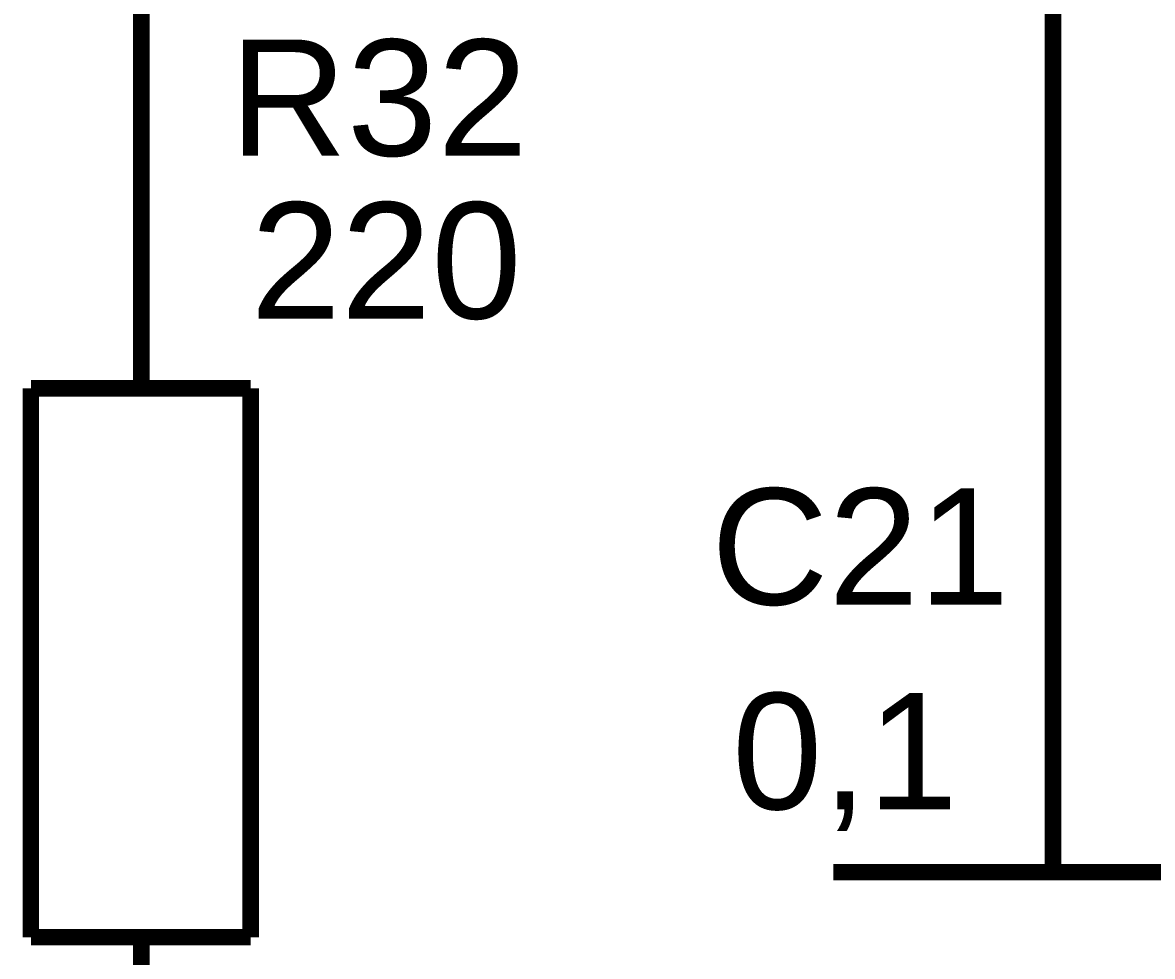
# Model space of a CAD drawing. Header units: millimetres. Extents: x 0 to 594, y 0 to 420.
# Drawn here: x 370.93 to 391.49, y 342.35 to 359.35 of the extents above; entities that cross this region are included whole.
import ezdxf

# ---------------------------------------------------------------- set-up
doc = ezdxf.new("R2010")
doc.units = ezdxf.units.MM
doc.layers.add('Sheet', color=255, linetype='Continuous')
doc.styles.get("Standard").update_dxf_attribs({"font": 'arial.ttf'})

msp = doc.modelspace()

# ---------------------------------------------------------------- linework, layer by layer
at = {"layer": 'Sheet', "color": 0, "const_width": 0.3}
for points in [[(389.686, 350.381), (389.686, 368.288), (389.686, 368.288), (389.686, 368.691)], [(373.091, 357.684), (373.091, 368.288)], [(373.091, 357.684), (373.091, 352.688)], [(373.091, 352.688), (373.091, 357.684)], [(371.081, 352.688), (371.081, 342.697)], [(371.081, 352.688), (375.081, 352.688)], [(375.081, 342.697), (375.081, 352.688)], [(389.686, 350.381), (389.686, 343.883)], [(389.686, 345.386), (389.686, 350.381)], [(385.685, 343.883), (393.686, 343.883)], [(375.081, 342.697), (371.081, 342.697)], [(373.091, 342.697), (373.091, 337.681)], [(373.091, 342.697), (373.091, 337.681)]]:
    msp.add_lwpolyline(points, dxfattribs=at)

# ---------------------------------------------------------------- texts
at = {"layer": 'Sheet', "color": 0}
for s, p in [('R32', (374.7, 356.922)), ('220', (375.081, 353.958)), ('C21', (383.463, 348.751)), ('0,1', (383.844, 345.026))]:
    msp.add_text(s, height=2.1167, dxfattribs=at).set_placement(p)

doc.saveas('drawing.dxf')
